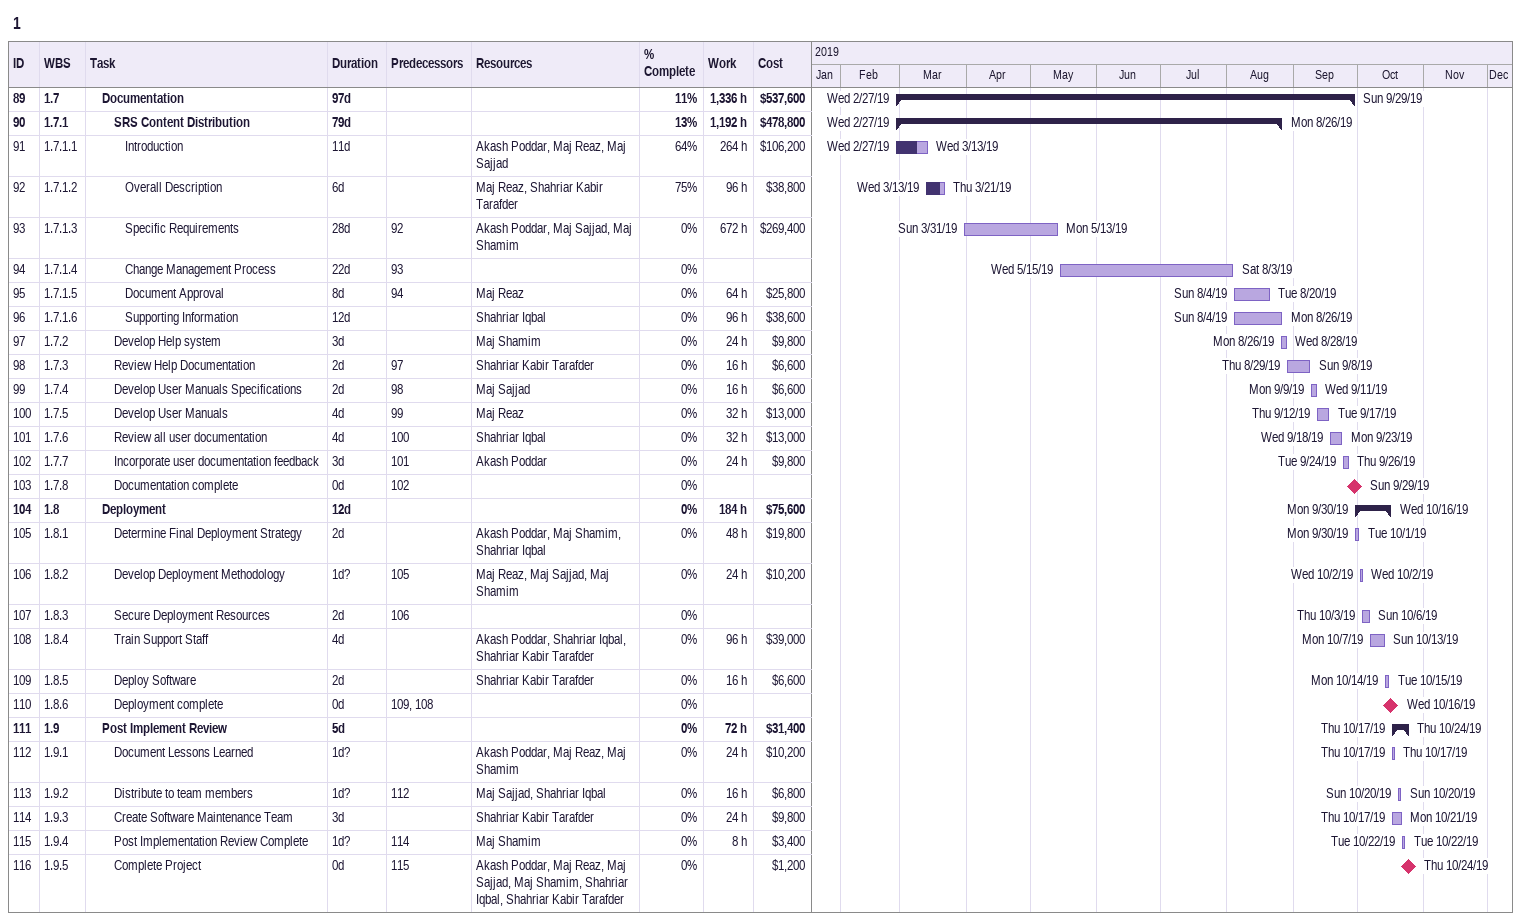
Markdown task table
1

| ID | WBS | Task | Duration | Start | Finish | Predecessors | Resources | % complete | Work (h) | Cost ($) |
|---|---|---|---|---|---|---|---|---|---|---|
| 89 | 1.7 | **Documentation** | 97d | 2019-02-27 | 2019-09-29 |  |  | 11 | 1336 | 537600 |
| 90 | 1.7.1 | **SRS Content Distribution** | 79d | 2019-02-27 | 2019-08-26 |  |  | 13 | 1192 | 478800 |
| 91 | 1.7.1.1 | Introduction | 11d | 2019-02-27 | 2019-03-13 |  | Akash Poddar, Maj Reaz, Maj Sajjad | 64 | 264 | 106200 |
| 92 | 1.7.1.2 | Overall Description | 6d | 2019-03-13 | 2019-03-21 |  | Maj Reaz, Shahriar Kabir Tarafder | 75 | 96 | 38800 |
| 93 | 1.7.1.3 | Specific Requirements | 28d | 2019-03-31 | 2019-05-13 | 92 | Akash Poddar, Maj Sajjad, Maj Shamim | 0 | 672 | 269400 |
| 94 | 1.7.1.4 | Change Management Process | 22d | 2019-05-15 | 2019-08-03 | 93 |  | 0 |  |  |
| 95 | 1.7.1.5 | Document Approval | 8d | 2019-08-04 | 2019-08-20 | 94 | Maj Reaz | 0 | 64 | 25800 |
| 96 | 1.7.1.6 | Supporting Information | 12d | 2019-08-04 | 2019-08-26 |  | Shahriar Iqbal | 0 | 96 | 38600 |
| 97 | 1.7.2 | Develop Help system | 3d | 2019-08-26 | 2019-08-28 |  | Maj Shamim | 0 | 24 | 9800 |
| 98 | 1.7.3 | Review Help Documentation | 2d | 2019-08-29 | 2019-09-08 | 97 | Shahriar Kabir Tarafder | 0 | 16 | 6600 |
| 99 | 1.7.4 | Develop User Manuals Specifications | 2d | 2019-09-09 | 2019-09-11 | 98 | Maj Sajjad | 0 | 16 | 6600 |
| 100 | 1.7.5 | Develop User Manuals | 4d | 2019-09-12 | 2019-09-17 | 99 | Maj Reaz | 0 | 32 | 13000 |
| 101 | 1.7.6 | Review all user documentation | 4d | 2019-09-18 | 2019-09-23 | 100 | Shahriar Iqbal | 0 | 32 | 13000 |
| 102 | 1.7.7 | Incorporate user documentation feedback | 3d | 2019-09-24 | 2019-09-26 | 101 | Akash Poddar | 0 | 24 | 9800 |
| 103 | 1.7.8 | Documentation complete | 0d | 2019-09-29 | 2019-09-29 | 102 |  | 0 |  |  |
| 104 | 1.8 | **Deployment** | 12d | 2019-09-30 | 2019-10-16 |  |  | 0 | 184 | 75600 |
| 105 | 1.8.1 | Determine Final Deployment Strategy | 2d | 2019-09-30 | 2019-10-01 |  | Akash Poddar, Maj Shamim, Shahriar Iqbal | 0 | 48 | 19800 |
| 106 | 1.8.2 | Develop Deployment Methodology | 1d? | 2019-10-02 | 2019-10-02 | 105 | Maj Reaz, Maj Sajjad, Maj Shamim | 0 | 24 | 10200 |
| 107 | 1.8.3 | Secure Deployment Resources | 2d | 2019-10-03 | 2019-10-06 | 106 |  | 0 |  |  |
| 108 | 1.8.4 | Train Support Staff | 4d | 2019-10-07 | 2019-10-13 |  | Akash Poddar, Shahriar Iqbal, Shahriar Kabir Tarafder | 0 | 96 | 39000 |
| 109 | 1.8.5 | Deploy Software | 2d | 2019-10-14 | 2019-10-15 |  | Shahriar Kabir Tarafder | 0 | 16 | 6600 |
| 110 | 1.8.6 | Deployment complete | 0d | 2019-10-16 | 2019-10-16 | 109, 108 |  | 0 |  |  |
| 111 | 1.9 | **Post Implement Review** | 5d | 2019-10-17 | 2019-10-24 |  |  | 0 | 72 | 31400 |
| 112 | 1.9.1 | Document Lessons Learned | 1d? | 2019-10-17 | 2019-10-17 |  | Akash Poddar, Maj Reaz, Maj Shamim | 0 | 24 | 10200 |
| 113 | 1.9.2 | Distribute to team members | 1d? | 2019-10-20 | 2019-10-20 | 112 | Maj Sajjad, Shahriar Iqbal | 0 | 16 | 6800 |
| 114 | 1.9.3 | Create Software Maintenance Team | 3d | 2019-10-17 | 2019-10-21 |  | Shahriar Kabir Tarafder | 0 | 24 | 9800 |
| 115 | 1.9.4 | Post Implementation Review Complete | 1d? | 2019-10-22 | 2019-10-22 | 114 | Maj Shamim | 0 | 8 | 3400 |
| 116 | 1.9.5 | Complete Project | 0d | 2019-10-24 | 2019-10-24 | 115 | Akash Poddar, Maj Reaz, Maj Sajjad, Maj Shamim, Shahriar Iqbal, Shahriar Kabir Tarafder | 0 |  | 1200 |
